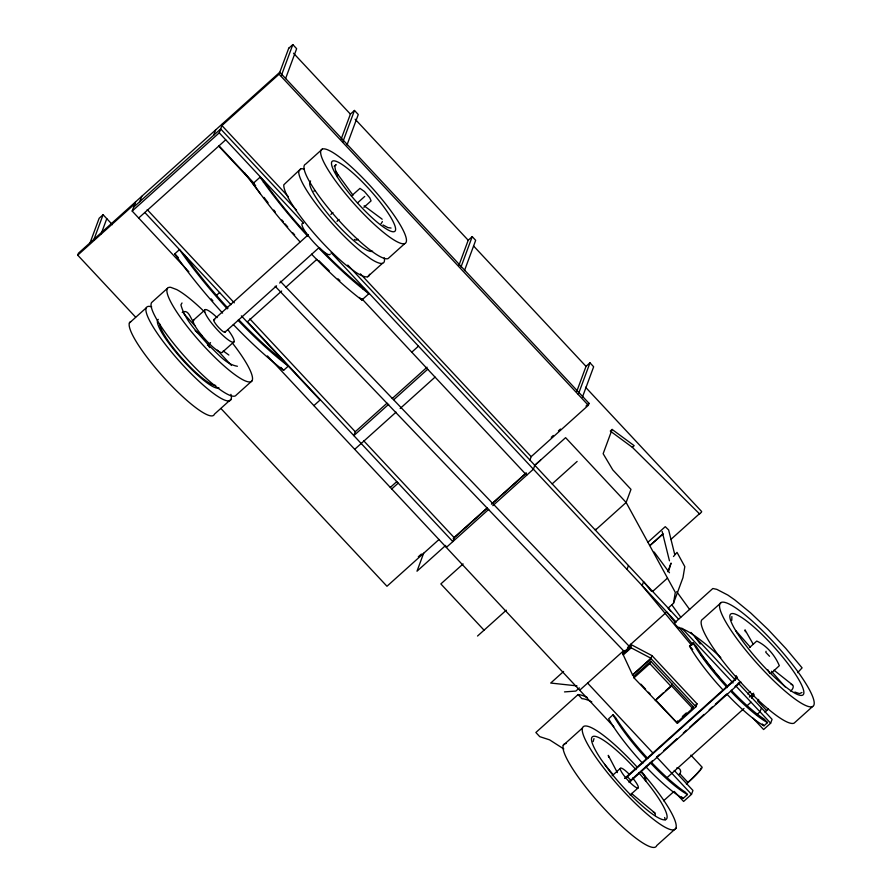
<?xml version="1.0" encoding="UTF-8"?>
<svg xmlns="http://www.w3.org/2000/svg" width="892" height="892" viewBox="0 0 892 892"><rect width="100%" height="100%" fill="white"/><g stroke="black" fill="none" stroke-linecap="round" stroke-linejoin="round"><path stroke-width="1.34" d="M731.797 620.286L731.864 616.573M655.91 700.242L677.474 723.323L695.938 706.732L697.02 703.821L652.019 655.642L630.689 644.381L630.432 647.436L622.928 654.182L623.564 650.77L579.7 690.207M670.784 611.343L668.175 608.088L673.46 603.349L675.3 592.333L626.139 502.475L565.606 437.66L534.821 465.312L533.394 469.192L492.83 505.652M593.158 741.587L593.994 738.587M668.777 570.646L671.063 563.075L667.852 571.727M627.689 775.639L627.377 776.653L631.123 780.645L631.436 779.641M766.083 651.272L765.771 652.275L769.517 656.267M135.584 317.117L77.716 255.168L78.429 253.228L279.798 72.263L589.043 403.362L588.33 405.303L531.175 456.659L529.915 460.06M89.802 243.516L99.146 218.284L103.093 214.727L112.403 224.684M93.76 239.959L103.093 214.727M101.175 233.804L106.784 218.663M188.836 271.737L132.183 211.07L135.584 201.86M139.776 201.659L141.75 196.318M213.634 135.283L215.608 129.942M132.183 211.07L219.231 132.841L222.643 123.62M288.294 196.63L221.918 125.56L279.073 74.203L288.774 48.135M281.259 75.865L292.821 44.6L296.646 48.692L285.563 78.652M341.067 139.353L350.4 114.12L354.481 110.452L358.272 114.511L347.066 144.794M342.807 141.995L354.481 110.452M387.061 403.151L355.261 431.739L353.834 435.619L388.711 404.266M458.878 265.481L468.211 240.249L472.225 236.636L475.681 240.338L464.476 270.611M461.03 266.92L472.225 236.636M423.655 553.207L416.999 571.203L445.721 545.391M487.088 508.217L454.262 537.72L452.824 541.6L247.474 321.744L281.649 291.026M576.689 391.621L586.022 366.378L589.98 362.821L593.659 366.768L582.454 397.052M578.306 394.364L589.98 362.821M612.124 429.431L610.295 431.07L632.339 447.316L634.167 445.666L612.124 429.431L603.148 453.705L612.782 469.894L630.99 489.373L626.496 501.505M595.722 529.168L595.365 530.138L626.139 502.475M627.02 569.442L628.459 565.561M653 590.482L652.632 591.452L667.506 578.083M673.482 556.519L677.017 552.371L684.811 566.621L682.971 577.637L673.46 603.349M634.357 677.151L632.562 674.909L651.026 658.307L629.696 647.046L622.583 653.446L632.562 674.909M633.989 677.831L634.881 675.411L650.714 661.184L693.251 706.732L692.627 708.426L676.805 722.654L633.989 677.831L649.811 663.603L650.714 661.184M604.642 764.321L612.559 773.988M632.473 675.144L650.937 658.552L652.019 655.642M655.263 700.61L671.085 686.383L671.988 683.952M676.805 722.654L677.429 720.959M674.252 791.438L683.595 801.451L691.512 794.337L692.95 790.457L674.24 770.432M734.919 679.225L736.257 675.623M761.445 707.947L760.006 711.827L756.996 714.537M752.982 718.149L763.608 729.533L770.643 723.211L772.082 719.331L738.241 683.105M182.013 302.968L180.909 304.874C185.291 321.176 198.481 333.452 209.219 345.895C217.793 353.265 225.676 364.349 237.406 366.266M304.038 169.09A62.752 11.986 48.1 0 0 300.727 168.844L298.764 171.342A62.752 11.986 48.1 0 0 361.338 251.901L370.526 258.702A62.752 11.986 48.1 0 0 384.218 257.844M288.707 48.291L292.821 44.6M77.716 255.168L134.87 203.8M133.61 207.189L220.67 128.961L296.557 210.211M138.673 218.027L225.732 139.799M222.587 313.092A125.415 23.95 48.1 0 1 174.787 253.83L179.493 249.604A125.415 23.95 48.1 0 0 227.293 308.855M299.957 241.788A125.415 23.95 48.1 0 1 260.319 193.709L253.049 183.507L260.085 177.185L264.288 181.689A119.35 22.791 48.1 0 0 307.84 235.376M263.408 182.47L264.288 181.689M167.451 288.306L151.618 302.533A62.741 11.986 48.1 0 0 186.64 358.695A62.741 11.986 48.1 0 0 236.146 395.156L251.968 380.929M322.347 149.098L305.644 164.117A62.864 12.009 48.1 0 0 334.823 215.842A62.864 12.009 48.1 0 0 388.109 258.569L404.823 243.549A62.864 12.009 48.1 0 0 353.399 168.811A62.864 12.009 48.1 0 0 332.526 176.616A62.864 12.009 48.1 0 0 404.823 243.549M300.727 168.844L283.812 184.778A62.752 11.986 48.1 0 0 346.397 265.337L355.573 272.138A62.752 11.986 48.1 0 0 369.5 274.257M129.362 323.027L146.065 308.019M334.199 166.325L336.117 164.596L334.801 166.291L335.459 170.026L338.023 175.546M216.522 295.308L219.599 292.543M193.218 320.429L204.658 310.16M213.656 319.793L308.32 234.719M330.887 214.426L332.939 212.586M351.415 195.995L359.978 188.379L364.471 191.524L369.834 197.879L371.072 200.878L363.891 207.334M337.02 221.339L339.072 219.488M357.536 202.897L364.716 196.441M207.479 345.394L210.534 342.651M214.738 319.771A8.429 1.606 48.1 0 0 218.752 327.62L221.695 330.464A8.429 1.606 48.1 0 0 225.107 332.058L276.553 285.819M279.642 283.043L318.745 247.909M285.797 287.302L316.872 259.382M234.105 341.692L222.677 351.961A21.676 4.137 48.1 0 1 204.424 338.469A21.676 4.137 48.1 0 1 194.144 319.838M231.139 399.148L214.437 414.167A62.63 11.964 48.1 0 1 163.47 377.115A62.63 11.964 48.1 0 1 130.834 321.544M367.537 276.754L382.478 263.318M363.222 289.342L364.103 288.551L368.898 293.68L361.862 300.002A125.415 23.95 48.1 0 1 311.576 254.198M233.325 324.532A125.415 23.95 48.1 0 0 283.6 370.336L288.306 366.099A125.415 23.95 48.1 0 1 238.03 320.306M313.884 405.615L320.362 399.783M411.758 352.184L418.471 346.152M392.19 398.546L427.078 367.203M393.84 399.661L427.692 369.232M354.704 449.323L396.07 412.149M400.173 408.469L435.051 377.115M390.306 487.433L396.784 481.602M391.722 488.961L398.211 483.13M418.303 556.809L421.37 554.055M551.278 437.292L553.319 435.463M558.425 430.869L560.466 429.041M585.988 406.105L589.043 403.362M439.02 539.482L386.972 586.267L220.96 408.525M492.217 503.612L526.068 473.184M446.334 547.432L488.727 509.332M463.093 563.934L440.849 583.926L484.044 630.176M552.17 483.877L577.135 461.443M477.543 636.029L506.299 610.184M647.77 542.392L665.265 526.67L668.632 529.937L674.642 554.11M662.834 533.929L649.911 545.547L663.001 534.096M670.784 539.515L699.729 513.502M563.599 671.464L550.721 683.049L576.979 685.881M579.376 687.899L575.853 691.066L564.502 691.902M628.648 646.209L666.748 611.968L675.422 622.817M587.215 697.444A108.612 20.739 48.1 0 0 578.083 694.567L535.869 732.499L539.749 736.647L549.583 739.847L563.811 748.968M623.274 654.929L631.168 647.826L630.689 644.381M721.215 602.557L702.751 619.148A69.32 13.235 48.1 0 0 735.978 677.017A69.32 13.235 48.1 0 0 794.148 723.111L812.612 706.509A69.32 13.235 48.1 0 0 754.877 623.441A69.32 13.235 48.1 0 0 733.257 633.643A69.32 13.235 48.1 0 0 812.612 706.509M563.209 745.311L582.554 727.928M647.77 758.445A68.695 13.124 48.1 0 1 615.636 717.614L613.027 714.827L608.634 718.774A66.398 12.678 48.1 0 0 642.798 763.474M722.999 689.984L717.402 683.796A66.398 12.678 48.1 0 1 689.527 646.076L693.051 642.909L696.228 646.321A66.03 12.611 48.1 0 0 727.56 686.294M656.523 698.993L663.447 692.772M665.421 690.988L671.353 685.658L692.627 708.426M749.626 647.481L756.75 641.069C766.774 645.552 775.148 655.575 779.318 665.688L771.714 672.824M612.168 775.728L620.319 768.413M682.369 716.51L686.327 712.953M691.278 708.504L693.251 706.732M694.968 705.661L697.02 703.821M624.634 778.393L737.45 677.006M625.337 778.482L737.104 678.032M629.406 781.47L652.32 760.876M656.456 757.163L659.556 754.376M663.693 750.651L677.128 738.576M683.328 733.001L686.427 730.213M689.538 727.426L704.011 714.425M709.173 709.776L712.273 706.988M715.373 704.201L726.746 693.987L731.931 699.35A66.398 12.678 48.1 0 0 763.976 725.787L767.499 722.62L764.132 719.019A66.03 12.611 48.1 0 1 731.228 690.196M735.008 686.561L739.133 682.848M629.083 782.474L740.851 682.023M630.165 795.006L638.315 787.692M666.926 777.757L743.973 708.516M746.994 705.806L751.008 702.194M797.604 672.679L802.098 667.874L785.707 648.328L768.101 629.507L750.685 612.938L734.852 599.948L727.95 595.131L716.822 589.356L712.831 588.508L674.14 623.285L678.21 627.634A87.449 16.703 48.1 0 1 720.781 657.56M663.603 800.782L673.895 791.527M645.529 766.395A66.398 12.678 48.1 0 0 683.082 798.485L687.476 794.538L685.179 792.063A68.695 13.124 48.1 0 1 651.506 762.426M676.069 828.177L656.724 845.56A68.862 13.157 48.1 0 1 598.621 802.477A68.862 13.157 48.1 0 1 566.175 743.471M453.181 538.367L487.288 507.849M491.425 504.147L526.191 473.028M534.419 465.657L540.585 460.138M182.213 312.456C188.39 308.387 190.542 318.656 193.408 321.9M801.964 692.493L799.511 693.608L794.828 692.058M391.053 228.051L387.875 227.571L383.036 224.974M195.17 330.687L201.904 335.548M223.234 350.969L228.854 355.027M364.126 205.818L381.687 218.819A3.445 2.475 -53.5 0 1 382.122 219.298M773.955 670.16L792.486 684.866M631.491 793.423L654.75 812.868M632.339 447.316L699.573 513.915L701.402 512.264L701.669 511.551L585.565 387.24M731.407 692.002L735.443 696.195A66.398 12.678 48.1 0 0 767.499 722.62M650.246 762.727L655.43 768.101A66.398 12.678 48.1 0 0 687.476 794.538M318.678 247.898L322.213 251.589A125.415 23.95 48.1 0 0 368.898 293.68M280.311 281.248L629.328 646.41M275.16 286.265L624.177 651.439M293.513 53.208L350.4 114.12M355.139 119.194L468.211 240.249M473.552 245.969L586.022 366.378M279.073 74.203L588.33 405.303M360.401 273.833L531.175 456.659M751.923 694.812L753.562 696.563M766.652 710.578L757.654 700.945A3.613 3.523 20.3 0 0 758.646 699.406M347.78 265.058L678.6 619.238M690.91 632.417L735.409 680.061M219.231 132.841L303.581 223.156M331.122 252.637L676.214 622.103M681.889 628.191L733.023 682.926M735.867 685.97L770.643 723.211M689.527 646.076L692.705 649.476M762.292 723.981L763.976 725.787M219.019 145.831L254.075 183.351M361.84 298.731L526.681 475.224M218.696 146.121L255.614 185.636M253.049 183.507L255.569 186.205M359.465 297.437L361.862 300.002M650.937 658.552L695.938 706.732M649.811 663.603L671.085 686.383M640.913 684.175L645.596 689.204M648.417 692.214L650.29 694.221M690.865 755.123L701.971 767.02A17.461 1.717 -43 0 1 686.372 783.979M679.838 773.754L688.022 782.518M249.86 318.879L355.261 431.739M363.568 440.626L454.262 537.72M147.213 209.631L234.295 302.856M587.605 683.094L652.944 753.038M656.724 757.096L691.512 794.337M144.839 212.497L230.961 304.707M241.375 315.857L320.038 400.073M174.787 253.83L178.244 257.532M280.813 367.348L283.6 370.336M681.544 796.846L683.082 798.485M267.455 355.908L613.785 726.701M578.083 694.567L581.952 698.715A99.469 19 48.1 0 1 591.786 701.915M183.496 313.337L194.79 325.613M217.38 350.155L231.496 365.497M307.55 236.012L302.578 230.582A125.415 23.95 48.1 0 1 260.085 177.185M646.499 758.735L640.902 752.547A66.398 12.678 48.1 0 1 613.027 714.827M735.621 630.488L750.306 647.202M771.413 671.241L785.172 686.918M651.528 591.351L643.567 581.729L642.128 585.609L691.724 645.462M678.89 627.154L692.783 644.515M700.588 654.271L714.47 671.631M716.209 673.806L718.807 677.05M244.397 172.635L260.319 193.709M654.137 552.014L669.479 572.753M335.771 171.621L353.009 195.214M676.716 591.652L689.683 609.548M671.821 604.854L680.741 617.164M694.522 636.174L700.198 644.002M207.468 344.089L209.687 347.59M753.305 644.358L744.987 629.852L745.366 631.692M767.834 669.758L769.919 673.393M617.342 772.617L608.288 755.346L608.712 757.286M664.64 817.507L665.254 819.781M662.143 531.409L669.457 560.812M225.074 331.411L225.107 332.058M283.667 361.126A122.249 23.348 48.1 0 1 238.577 319.537M227.962 308.219A122.249 23.348 48.1 0 1 184.666 255.145M727.203 687.609A66.398 12.678 48.1 0 1 693.051 642.909M641.125 771.535A68.862 13.157 48.1 0 1 663.737 826.483A68.862 13.157 48.1 0 1 584.706 738.42A68.862 13.157 48.1 0 1 637.401 767.388M638.627 772.595A55.404 10.581 48.1 0 1 663.96 819.837A55.404 10.581 48.1 0 1 608.522 769.662L601.041 759.348A55.404 10.581 48.1 0 1 596.269 736.602A55.404 10.581 48.1 0 1 635.974 769.64M632.618 777.991A13.246 2.531 48.1 0 1 635.751 787.257A13.246 2.531 48.1 0 1 620.921 770.822A13.246 2.531 48.1 0 1 629.529 774.568M791.126 684.476A4.047 2.631 -51.6 0 1 793.2 686.963A4.047 2.631 -51.6 0 1 790.479 691.044M212.865 300.816A122.249 23.348 48.1 0 1 211.17 298.853M339.863 280.512A119.35 22.791 48.1 0 1 337.957 278.806M329.204 270.711A119.35 22.791 48.1 0 1 318.778 260.531M294.639 234.841A119.35 22.791 48.1 0 1 292.888 232.868M287.715 226.914A119.35 22.791 48.1 0 1 285.172 223.937M283.5 221.941A119.35 22.791 48.1 0 1 281.827 219.945M275.349 212.006A119.35 22.791 48.1 0 1 273.766 210.033M268.091 202.752A119.35 22.791 48.1 0 1 264.043 197.388M364.103 288.551A119.35 22.791 48.1 0 1 319.503 247.786M228.14 330.029A21.676 4.137 48.1 0 1 228.653 340.164A21.676 4.137 48.1 0 1 205.818 314.452A21.676 4.137 48.1 0 1 217.124 317.63M232.567 343.23A62.741 11.986 48.1 0 1 246.939 381.508A62.741 11.986 48.1 0 1 190.096 330.096A62.741 11.986 48.1 0 1 170.762 287.335L176.727 289.588A62.741 11.986 48.1 0 1 204.759 312.122M641.359 771.937A10.024 9.734 84.7 0 1 645.697 780.935M640.735 771.903A10.18 9.89 84.7 0 1 645.507 780.846M653.29 812.255A5.029 2.966 -50.1 0 1 655.185 815.511M372.588 251.176A46.863 8.953 48.1 0 1 333.519 220.458A46.863 8.953 48.1 0 1 310.617 180.987M358.16 239.268A3.613 2.877 -56.7 0 1 354.414 239.435M330.218 254.12A20.784 3.969 48.1 0 1 312.724 241.175A20.784 3.969 48.1 0 1 302.867 223.312M313.794 191.178A4.861 2.799 -34.1 0 1 314.898 190.576M230.916 394.353A62.63 11.964 48.1 0 1 180.541 362.509A62.63 11.964 48.1 0 1 151.673 306.859M218.919 387.819A45.771 8.742 48.1 0 1 180.92 358.093A45.771 8.742 48.1 0 1 158.285 319.347M215.708 385.377A42.158 8.05 48.1 0 1 183.696 360.156A42.158 8.05 48.1 0 1 159.802 324.075M382.345 221.495A3.445 2.475 -53.5 0 1 382.032 222.309M381.564 223.078A3.445 2.475 -53.5 0 1 380.962 223.736M627.555 647.458A3.601 0.557 -43.7 0 1 629.183 647.001A3.601 0.557 -43.7 0 1 625.526 650.725A3.601 0.557 -43.7 0 1 624.534 650.536M676.827 767.878A3.613 3.523 20.3 0 1 679.135 774.356M751.599 698.135A3.613 3.523 20.3 0 1 754.398 694.857M699.93 770.075A15.655 1.539 -43 0 1 687.799 782.474M700.711 768.28A15.655 1.539 -43 0 1 700.711 768.826M768.402 708.984A18.197 1.784 -43 0 1 764.935 712.106M753.673 693.218A18.197 1.784 -43 0 1 749.358 697.076M747.808 693.943A18.197 1.784 -43 0 1 750.295 691.512M737.104 632.941A54.2 10.347 48.1 0 0 800.849 695.414A54.2 10.347 48.1 0 0 762.794 635.249A54.2 10.347 48.1 0 0 737.104 632.941M337.288 176.872A46.975 8.976 48.1 0 0 392.67 231.719A46.975 8.976 48.1 0 0 360.803 180.385A46.975 8.976 48.1 0 0 337.288 176.872"/></g></svg>
